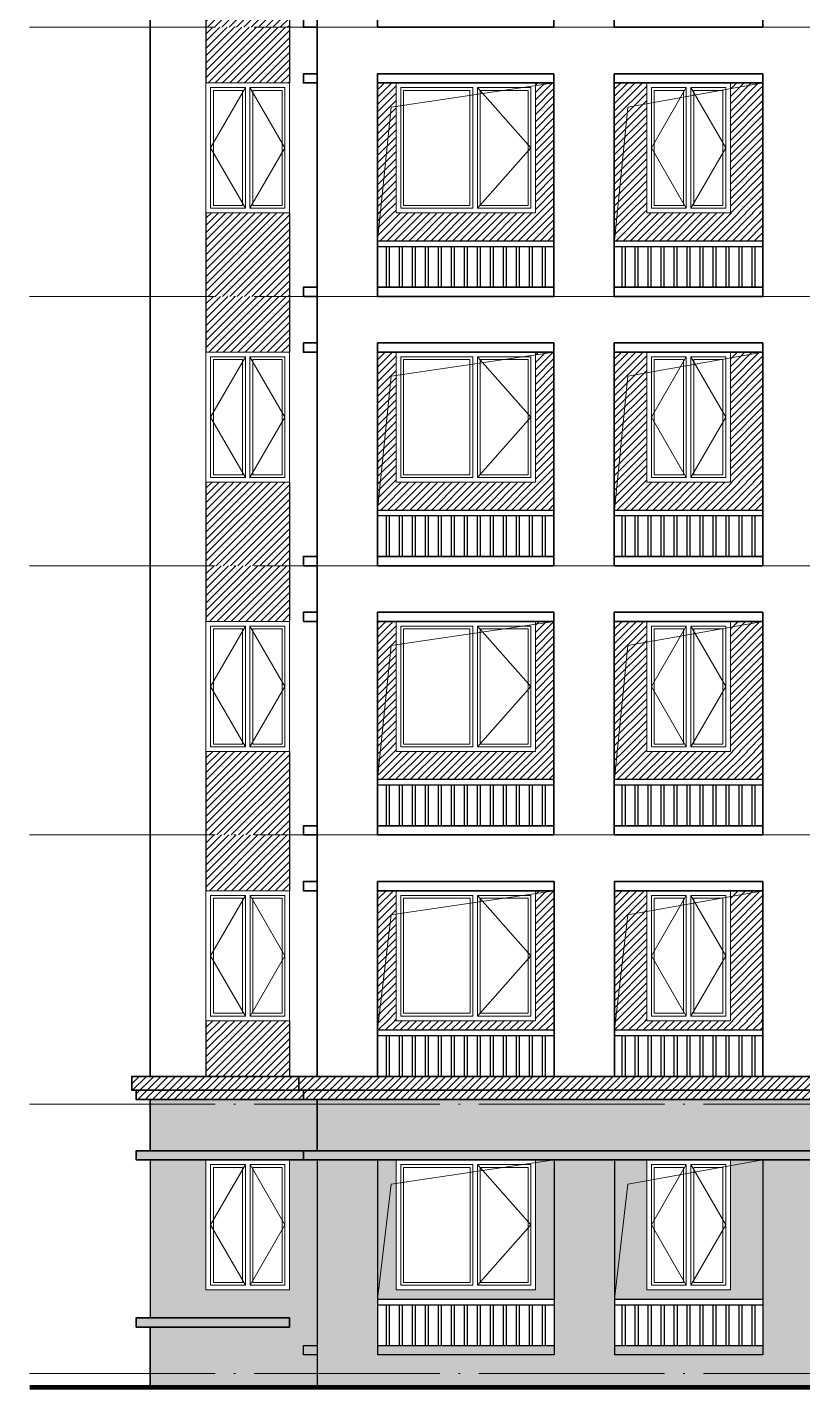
# Model space of a CAD drawing. Extents: x 27938 to 725830, y -209821 to 1628073.
# Drawn here: x 270692 to 279046, y 43165 to 57840 of the extents above; entities that cross this region are included whole.
import ezdxf

# ---------------------------------------------------------------- set-up
doc = ezdxf.new("R2010")
doc.units = 0
doc.header["$LTSCALE"] = 1000
doc.header["$MEASUREMENT"] = 0
doc.linetypes.add('DOTE', pattern=[2.42, 2, -0.2, 0.02, -0.2])
for name, color, linetype in [('3-剖面填充（细）', 250, 'Continuous'), ('5-平立面看线1', 45, 'Continuous'), ('Stair-栏杆', 142, 'Continuous'), ('看线', 251, 'Continuous')]:
    doc.layers.add(name, color=color, linetype=linetype)
for name, color, linetype, lineweight in [('DOTE', 19, 'DOTE', 9), ('WINDOW', 144, 'Continuous', 15), ('立面-中轮廓线', 213, 'Continuous', 35), ('立面-普通轮廓', 7, 'Continuous', 18), ('立面-洞口示意', 152, 'Continuous', 13), ('立面-窗开启线', 250, 'Continuous', 13)]:
    doc.layers.add(name, color=color, linetype=linetype, lineweight=lineweight)
pattern_1 = [(45, (-276178.246, 5800), (-39.2886205, 39.2886205), [])]
pattern_2 = [(45, (-276228.246, 5800), (-39.2886205, 39.2886205), [])]
pattern_3 = [(45, (-240617.81, 13864.28), (-39.2886205, 39.2886205), [])]
pattern_4 = [(45, (-240667.81, 13864.28), (-39.2886205, 39.2886205), [])]

# ---------------------------------------------------------------- blocks, each defined once
blk = doc.blocks.new('HFHCDSFFDGD')
at = {"layer": '3-剖面填充（细）'}
h = blk.add_hatch(dxfattribs=at)
h.set_pattern_fill('ANSI31', color=256, scale=35)
h.set_pattern_definition([(45, (-283729.73, 7223), (-39.2886205, 39.2886205), [])])
h.paths.add_polyline_path([(237957, 41076), (237056, 41076), (237056, 40476), (237956, 40476)])
h = blk.add_hatch(dxfattribs=at)
h.set_pattern_fill('ANSI31', color=256, scale=35)
h.set_pattern_definition(pattern_1)
h.paths.add_polyline_path([(238906, 39076), (239106, 39076), (239106, 40476), (238906, 40476)])
h = blk.add_hatch(dxfattribs=at)
h.set_pattern_fill('ANSI31', color=256, scale=35)
h.set_pattern_definition(pattern_1)
h.paths.add_polyline_path([(240606, 39076), (240806, 39076), (240806, 40476), (240606, 40476)])
h = blk.add_hatch(dxfattribs=at)
h.set_pattern_fill('ANSI31', color=256, scale=35)
h.set_pattern_definition(pattern_2)
h.paths.add_polyline_path([(241456, 39076), (241806, 39076), (241806, 40476), (241456, 40476)])
h = blk.add_hatch(dxfattribs=at)
h.set_pattern_fill('ANSI31', color=256, scale=35)
h.set_pattern_definition([(45, (-274978.28, 5800), (-39.2886205, 39.2886205), [])])
h.paths.add_polyline_path([(242706, 39076), (243056, 39076), (243056, 40476), (242706, 40476)])
h = blk.add_hatch(dxfattribs=at)
h.set_pattern_fill('ANSI31', color=256, scale=35)
h.set_pattern_definition([(45, (-283729.73, 4923), (-39.2886205, 39.2886205), [])])
h.paths.add_polyline_path([(237056, 38176), (237956, 38176), (237957, 39076), (237057, 39076)])
h = blk.add_hatch(dxfattribs=at)
h.set_pattern_fill('ANSI31', color=256, scale=35)
h.set_pattern_definition(pattern_1)
h.paths.add_polyline_path([(238906, 38776), (240806, 38776), (240806, 39076), (238906, 39076)])
h = blk.add_hatch(dxfattribs=at)
h.set_pattern_fill('ANSI31', color=256, scale=35)
h.set_pattern_definition(pattern_2)
h.paths.add_polyline_path([(241456, 38776), (243056, 38776), (243056, 39076), (241456, 39076)])
for p, q in [((237056, 41076), (237056, 40476)), ((237956, 41076), (237956, 40476)), ((237056, 39076), (237056, 38176)), ((237956, 39076), (237956, 38176))]:
    blk.add_line(p, q, dxfattribs=at)
blk = doc.blocks.new('A$C318717E3')
at = {"layer": 'WINDOW'}
for points in [[(50, 1350), (425, 1350), (425, 50), (50, 50)], [(850, 1350), (475, 1350), (475, 50), (850, 50)]]:
    blk.add_lwpolyline(points, close=True, dxfattribs=at)
at = {"layer": 'WINDOW', "color": 250}
for points in [[(80, 1320), (395, 1320), (395, 80), (80, 80)], [(820, 1320), (505, 1320), (505, 80), (820, 80)]]:
    blk.add_lwpolyline(points, close=True, dxfattribs=at)
at = {"layer": '立面-普通轮廓'}
blk.add_lwpolyline([(0, 1400), (900, 1400), (900, 0), (0, 0)], close=True, dxfattribs=at)
at = {"layer": '立面-窗开启线', "color": 251, "ltscale": 0.5, "true_color": 0x636466}
for points in [[(425, 1350), (50, 700), (425, 50)], [(475, 1350), (850, 700), (475, 50)]]:
    blk.add_lwpolyline(points, dxfattribs=at)
blk = doc.blocks.new('A$C4731409C')
at = {"layer": 'WINDOW'}
for points in [[(-1450, 1350), (-675, 1350), (-675, 50), (-1450, 50)], [(-50, 1350), (-625, 1350), (-625, 50), (-50, 50)]]:
    blk.add_lwpolyline(points, close=True, dxfattribs=at)
at = {"layer": 'WINDOW', "color": 250}
for points in [[(-1420, 1320), (-705, 1320), (-705, 80), (-1420, 80)], [(-80, 1320), (-595, 1320), (-595, 80), (-80, 80)]]:
    blk.add_lwpolyline(points, close=True, dxfattribs=at)
at = {"layer": '立面-普通轮廓'}
blk.add_lwpolyline([(-1500, 1400), (0, 1400), (0, 0), (-1500, 0)], close=True, dxfattribs=at)
at = {"layer": '立面-窗开启线', "color": 251, "ltscale": 0.5, "true_color": 0x636466}
blk.add_lwpolyline([(-625, 1350), (-50, 700), (-625, 50)], dxfattribs=at)
blk = doc.blocks.new('HFGHFHFHF')
at = {"layer": 'Stair-栏杆'}
for p, q in [((238906, 38776), (240806, 38776)), ((241456, 38776), (243056, 38776)), ((238906, 38716), (240806, 38716)), ((241456, 38716), (243056, 38716))]:
    blk.add_line(p, q, dxfattribs=at)
for points in [[(239001, 38276), (239001, 38716)], [(239031, 38716), (239031, 38276)], [(239141, 38276), (239141, 38716)], [(239171, 38716), (239171, 38276)], [(239281, 38276), (239281, 38716)], [(239311, 38716), (239311, 38276)], [(239421, 38276), (239421, 38716)], [(239451, 38716), (239451, 38276)], [(239561, 38276), (239561, 38716)], [(239591, 38716), (239591, 38276)], [(239701, 38276), (239701, 38716)], [(239731, 38716), (239731, 38276)], [(239841, 38276), (239841, 38716)], [(239871, 38716), (239871, 38276)], [(239981, 38276), (239981, 38716)], [(240011, 38716), (240011, 38276)], [(240121, 38276), (240121, 38716)], [(240151, 38716), (240151, 38276)], [(240261, 38276), (240261, 38716)], [(240291, 38716), (240291, 38276)], [(240401, 38276), (240401, 38716)], [(240431, 38716), (240431, 38276)], [(240541, 38276), (240541, 38716)], [(240571, 38716), (240571, 38276)], [(240681, 38276), (240681, 38716)], [(240711, 38716), (240711, 38276)], [(241541, 38276), (241541, 38716)], [(241571, 38716), (241571, 38276)], [(241681, 38276), (241681, 38716)], [(241711, 38716), (241711, 38276)], [(241821, 38276), (241821, 38716)], [(241851, 38716), (241851, 38276)], [(241961, 38276), (241961, 38716)], [(241991, 38716), (241991, 38276)], [(242101, 38276), (242101, 38716)], [(242131, 38716), (242131, 38276)], [(242241, 38276), (242241, 38716)], [(242271, 38716), (242271, 38276)], [(242381, 38276), (242381, 38716)], [(242411, 38716), (242411, 38276)], [(242521, 38276), (242521, 38716)], [(242551, 38716), (242551, 38276)], [(242661, 38276), (242661, 38716)], [(242691, 38716), (242691, 38276)], [(242801, 38276), (242801, 38716)], [(242831, 38716), (242831, 38276)], [(242941, 38276), (242941, 38716)], [(242971, 38716), (242971, 38276)]]:
    blk.add_lwpolyline(points, dxfattribs=at)
at = {"layer": '立面-中轮廓线'}
for p, q in [((236456, 41076), (236456, 38176)), ((238256, 41076), (238256, 38176)), ((238906, 40576), (238906, 38176)), ((240806, 40576), (240806, 38176)), ((241456, 40576), (241456, 38176)), ((243056, 40576), (243056, 38176))]:
    blk.add_line(p, q, dxfattribs=at)
for points in [[(238256, 40476), (238106, 40476), (238106, 40576), (238256, 40576)], [(238906, 40576), (240806, 40576)], [(241456, 40576), (243056, 40576)], [(240806, 40476), (238906, 40476)], [(243056, 40476), (241456, 40476)], [(238256, 38176), (238106, 38176), (238106, 38276), (238256, 38276)], [(238906, 38276), (240806, 38276)], [(240806, 38176), (238906, 38176)], [(241456, 38276), (243056, 38276)], [(243056, 38176), (241456, 38176)]]:
    blk.add_lwpolyline(points, dxfattribs=at)
for name, p in [('A$C318717E3', (237056, 39076)), ('A$C4731409C', (240606, 39076)), ('A$C318717E3', (241806, 39076))]:
    blk.add_blockref(name, p)

msp = doc.modelspace()

# ---------------------------------------------------------------- hatches: boundary and pattern name
at = {"layer": '3-剖面填充（细）'}
h = msp.add_hatch(dxfattribs=at)
h.set_pattern_fill('ANSI31', color=256, scale=35)
h.set_pattern_definition([(45, (-248169.29, 15287.28), (-39.2886205, 39.2886205), [])])
h.paths.add_polyline_path([(273517, 49140.3), (272616.8, 49140.3), (272616.3, 48540.3), (273516.4, 48540.3)])
h = msp.add_hatch(dxfattribs=at)
h.set_pattern_fill('ANSI31', color=256, scale=35)
h.set_pattern_definition(pattern_3)
h.paths.add_polyline_path([(274466.6, 47140.3), (274666.6, 47140.3), (274666.6, 48540.3), (274466.6, 48540.3)])
h = msp.add_hatch(dxfattribs=at)
h.set_pattern_fill('ANSI31', color=256, scale=35)
h.set_pattern_definition(pattern_3)
h.paths.add_polyline_path([(276166.6, 47140.3), (276366.6, 47140.3), (276366.6, 48540.3), (276166.6, 48540.3)])
h = msp.add_hatch(dxfattribs=at)
h.set_pattern_fill('ANSI31', color=256, scale=35)
h.set_pattern_definition(pattern_4)
h.paths.add_polyline_path([(277016.6, 47140.3), (277366.6, 47140.3), (277366.6, 48540.3), (277016.6, 48540.3)])
h = msp.add_hatch(dxfattribs=at)
h.set_pattern_fill('ANSI31', color=256, scale=35)
h.set_pattern_definition([(45, (-239417.84, 13864.28), (-39.2886205, 39.2886205), [])])
h.paths.add_polyline_path([(278266.6, 47140.3), (278616.5, 47140.3), (278616.5, 48540.3), (278266.6, 48540.3)])
h = msp.add_hatch(dxfattribs=at)
h.set_pattern_fill('ANSI31', color=256, scale=35)
h.set_pattern_definition([(45, (-248169.29, 12987.28), (-39.2886205, 39.2886205), [])])
h.paths.add_polyline_path([(272616.6, 46540.3), (273516.6, 46540.3), (273517.1, 47140.3), (272617.1, 47140.3)])
h = msp.add_hatch(dxfattribs=at)
h.set_pattern_fill('ANSI31', color=256, scale=35)
h.set_pattern_definition(pattern_3)
h.paths.add_polyline_path([(274466.6, 47040.3), (276366.6, 47040.3), (276366.6, 47140.3), (274466.6, 47140.3)])
h = msp.add_hatch(dxfattribs=at)
h.set_pattern_fill('ANSI31', color=256, scale=35)
h.set_pattern_definition(pattern_4)
h.paths.add_polyline_path([(277016.6, 47040.3), (278616.6, 47040.3), (278616.6, 47140.3), (277016.6, 47140.3)])
h = msp.add_hatch(dxfattribs=at)
h.set_pattern_fill('ANSI31', color=256, scale=35)
h.set_pattern_definition([(45, (-149299.965, 1964.28), (-39.2886205, 39.2886205), [])])
h.paths.add_polyline_path([(271816.6, 46390.3), (271866.6, 46390.3), (271866.6, 46290.3), (283516.6, 46290.3), (283516.6, 46540.3), (271816.6, 46540.3)])
h = msp.add_hatch(dxfattribs=at)
h.set_pattern_fill('混凝土', color=251, scale=40)
h.set_pattern_definition([(50, (35560.44, 33804.64), (286.90407, -25.10085), [30, -330]), (355, (35560.44, 33804.64), (-55.50053, 300.87685), [24, -264]), (100.4514, (35584.35, 33802.55), (231.40375, 275.77582), [25.49608, -280.45684]), (46.1842, (35560.44, 33884.64), (426.8964, -66.2076), [45, -495]), (96.6356, (35596, 33879.1), (373.8651, 389.64715), [38.2441, -420.6852]), (351.1842, (35560.44, 33884.64), (373.8648, 389.64744), [36, -396]), (21, (35600.44, 33864.64), (238.76282, -161.04756), [30, -330]), (326, (35600.44, 33864.64), (97.32613, 290.06002), [24, -264]), (71.4514, (35620.34, 33851.22), (336.08905, 129.0122), [25.49608, -280.45684]), (37.5, (35560.44, 33804.64), (4.863942, 133.15754), [0, -260.8, 0, -268, 0, -265]), (7.5, (35560.44, 33804.64), (105.227815, 157.764685), [0, -152.8, 0, -254.8, 0, -101]), (327.5, (35471.24, 33804.64), (213.528974, -9.02195), [0, -100, 0, -312, 0, -414]), (317.5, (35431.24, 33804.64), (233.27447, 40.04199), [0, -130, 0, -207.2, 0, -294])])
h.paths.add_polyline_path([(309666.5, 45640.3), (310566.5, 45640.3), (310566.5, 44240.3), (309666.5, 44240.3)], flags=16)
h.paths.add_polyline_path([(306616.7, 44740.3), (308816.7, 44740.3), (308816.5, 43640.3), (306616.5, 43640.3)], flags=16)
h.paths.add_polyline_path([(306816.5, 45640.3), (308616.5, 45640.3), (308616.7, 44740.3), (306816.7, 44740.3)], flags=16)
h.paths.add_polyline_path([(304416.5, 44140.3), (306016.5, 44140.3), (306016.5, 43640.3), (304416.5, 43640.3)], flags=16)
h.paths.add_polyline_path([(304766.5, 45640.3), (305666.5, 45640.3), (305666.5, 44240.3), (304766.5, 44240.3)], flags=16)
h.paths.add_polyline_path([(301866.6, 44140.3), (303766.6, 44140.3), (303766.6, 43640.3), (301866.6, 43640.3)], flags=16)
h.paths.add_polyline_path([(302066.6, 45640.3), (303566.6, 45640.3), (303566.6, 44240.3), (302066.6, 44240.3)], flags=16)
h.paths.add_polyline_path([(300016.6, 45640.3), (300916.6, 45640.3), (300916.6, 44240.3), (300016.6, 44240.3)], flags=16)
h.paths.add_polyline_path([(316766.5, 45640.3), (315866.5, 45640.3), (315866.5, 44240.3), (316766.5, 44240.3)], flags=16)
h.paths.add_polyline_path([(319816.7, 44740.3), (317616.7, 44740.3), (317616.5, 43640.3), (319816.5, 43640.3)], flags=16)
h.paths.add_polyline_path([(319616.5, 45640.3), (317816.5, 45640.3), (317816.7, 44740.3), (319616.7, 44740.3)], flags=16)
h.paths.add_polyline_path([(322016.5, 44140.3), (320416.5, 44140.3), (320416.5, 43640.3), (322016.5, 43640.3)], flags=16)
h.paths.add_polyline_path([(321666.5, 45640.3), (320766.5, 45640.3), (320766.5, 44240.3), (321666.5, 44240.3)], flags=16)
h.paths.add_polyline_path([(324566.5, 44140.3), (322666.5, 44140.3), (322666.5, 43640.3), (324566.5, 43640.3)], flags=16)
h.paths.add_polyline_path([(324366.5, 45640.3), (322866.5, 45640.3), (322866.5, 44240.3), (324366.5, 44240.3)], flags=16)
h.paths.add_polyline_path([(326416.4, 45640.3), (325516.4, 45640.3), (325516.4, 44240.3), (326416.4, 44240.3)], flags=16)
h.paths.add_polyline_path([(327016.5, 46290.3), (327016.5, 45740.3), (327166.5, 45740.3), (327166.5, 45640.3), (327016.5, 45640.3), (327016.5, 43940.3), (327166.5, 43940.3), (327166.5, 43840.3), (327016.5, 43840.3), (327016.5, 43190.3), (315516.5, 43190.3), (315516.5, 46290.3)])
h.paths.add_polyline_path([(289366.6, 45640.3), (288466.6, 45640.3), (288466.6, 44240.3), (289366.6, 44240.3)], flags=16)
h.paths.add_polyline_path([(292416.6, 44740.3), (290216.6, 44740.3), (290216.6, 43640.3), (292416.6, 43640.3)], flags=16)
h.paths.add_polyline_path([(292216.6, 45640.3), (290416.6, 45640.3), (290416.6, 44740.3), (292216.6, 44740.3)], flags=16)
h.paths.add_polyline_path([(294616.5, 44140.3), (293016.6, 44140.3), (293016.6, 43640.3), (294616.5, 43640.3)], flags=16)
h.paths.add_polyline_path([(294266.6, 45640.3), (293366.6, 45640.3), (293366.6, 44240.3), (294266.6, 44240.3)], flags=16)
h.paths.add_polyline_path([(297166.5, 44140.3), (295266.5, 44140.3), (295266.5, 43640.3), (297166.5, 43640.3)], flags=16)
h.paths.add_polyline_path([(296966.5, 45640.3), (295466.5, 45640.3), (295466.5, 44240.3), (296966.5, 44240.3)], flags=16)
h.paths.add_polyline_path([(299016.4, 45640.3), (298116.4, 45640.3), (298116.4, 44240.3), (299016.4, 44240.3)], flags=16)
h.paths.add_polyline_path([(282266.6, 45640.3), (283166.6, 45640.3), (283166.6, 44240.3), (282266.6, 44240.3)], flags=16)
h.paths.add_polyline_path([(279216.6, 44740.3), (281416.6, 44740.3), (281416.6, 43640.3), (279216.6, 43640.3)], flags=16)
h.paths.add_polyline_path([(279416.6, 45640.3), (281216.6, 45640.3), (281216.6, 44740.3), (279416.6, 44740.3)], flags=16)
h.paths.add_polyline_path([(277016.6, 44140.3), (278616.6, 44140.3), (278616.6, 43640.3), (277016.6, 43640.3)], flags=16)
h.paths.add_polyline_path([(277366.6, 45640.3), (278266.6, 45640.3), (278266.6, 44240.3), (277366.6, 44240.3)], flags=16)
h.paths.add_polyline_path([(274466.6, 44140.3), (276366.6, 44140.3), (276366.6, 43640.3), (274466.6, 43640.3)], flags=16)
h.paths.add_polyline_path([(274666.6, 45640.3), (276166.6, 45640.3), (276166.6, 44240.3), (274666.6, 44240.3)], flags=16)
h.paths.add_polyline_path([(272616.7, 45640.3), (273516.7, 45640.3), (273516.7, 44240.3), (272616.7, 44240.3)], flags=16)
h.paths.add_polyline_path([(288116.6, 46290.3), (310916.7, 46290.3), (310916.7, 43190.3), (288116.6, 43190.3)])
h.paths.add_polyline_path([(272016.6, 46290.3), (272016.6, 45740.3), (271866.6, 45740.3), (271866.6, 45640.3), (272016.6, 45640.3), (272016.6, 43940.3), (271866.6, 43940.3), (271866.6, 43840.3), (272016.6, 43840.3), (272016.6, 43190.3), (283516.6, 43190.3), (283516.6, 46290.3)])

# ---------------------------------------------------------------- linework, layer by layer
for p, q in [((272616.7, 49140.3), (272616.7, 48540.3)), ((273516.7, 49140.3), (273516.7, 48540.3)), ((272616.7, 47140.3), (272616.7, 46540.3)), ((273516.7, 47140.3), (273516.7, 46540.3))]:
    msp.add_line(p, q, dxfattribs=at)
at = {"layer": '5-平立面看线1', "color": 1, "ltscale": 0.8, "const_width": 50}
msp.add_lwpolyline([(328516.6, 43190.3), (270716.6, 43190.3)], dxfattribs=at)
at = {"layer": 'DOTE', "linetype": 'DOTE'}
for p, q in [((270716.6, 57840.3), (328516.6, 57840.3)), ((270716.6, 54940.3), (328516.6, 54940.3)), ((270716.6, 52040.3), (328516.6, 52040.3)), ((270716.6, 49140.3), (328516.6, 49140.3)), ((270716.6, 46240.3), (328516.6, 46240.3)), ((270716.6, 43340.3), (328516.6, 43340.3))]:
    msp.add_line(p, q, dxfattribs=at)
at = {"layer": 'Stair-栏杆'}
for p, q in [((274466.6, 47040.3), (276366.6, 47040.3)), ((274466.6, 46980.3), (276366.6, 46980.3)), ((277016.6, 47040.3), (278616.6, 47040.3)), ((277016.6, 46980.3), (278616.6, 46980.3)), ((274466.6, 44140.3), (276366.6, 44140.3)), ((274466.6, 44080.3), (276366.6, 44080.3)), ((277016.6, 44140.3), (278616.6, 44140.3)), ((277016.6, 44080.3), (278616.6, 44080.3))]:
    msp.add_line(p, q, dxfattribs=at)
for points in [[(274561.6, 46540.3), (274561.6, 46980.3)], [(274591.6, 46980.3), (274591.6, 46540.3)], [(274701.6, 46540.3), (274701.6, 46980.3)], [(274731.6, 46980.3), (274731.6, 46540.3)], [(274841.6, 46540.3), (274841.6, 46980.3)], [(274871.6, 46980.3), (274871.6, 46540.3)], [(274981.6, 46540.3), (274981.6, 46980.3)], [(275011.6, 46980.3), (275011.6, 46540.3)], [(275121.6, 46540.3), (275121.6, 46980.3)], [(275151.6, 46980.3), (275151.6, 46540.3)], [(275261.6, 46540.3), (275261.6, 46980.3)], [(275291.6, 46980.3), (275291.6, 46540.3)], [(275401.6, 46540.3), (275401.6, 46980.3)], [(275431.6, 46980.3), (275431.6, 46540.3)], [(275541.6, 46540.3), (275541.6, 46980.3)], [(275571.6, 46980.3), (275571.6, 46540.3)], [(275681.6, 46540.3), (275681.6, 46980.3)], [(275711.6, 46980.3), (275711.6, 46540.3)], [(275821.6, 46540.3), (275821.6, 46980.3)], [(275851.6, 46980.3), (275851.6, 46540.3)], [(275961.6, 46540.3), (275961.6, 46980.3)], [(275991.6, 46980.3), (275991.6, 46540.3)], [(276101.6, 46540.3), (276101.6, 46980.3)], [(276131.6, 46980.3), (276131.6, 46540.3)], [(276241.6, 46540.3), (276241.6, 46980.3)], [(276271.6, 46980.3), (276271.6, 46540.3)], [(277101.6, 46540.3), (277101.6, 46980.3)], [(277131.6, 46980.3), (277131.6, 46540.3)], [(277241.6, 46540.3), (277241.6, 46980.3)], [(277271.6, 46980.3), (277271.6, 46540.3)], [(277381.6, 46540.3), (277381.6, 46980.3)], [(277411.6, 46980.3), (277411.6, 46540.3)], [(277521.6, 46540.3), (277521.6, 46980.3)], [(277551.6, 46980.3), (277551.6, 46540.3)], [(277661.6, 46540.3), (277661.6, 46980.3)], [(277691.6, 46980.3), (277691.6, 46540.3)], [(277801.6, 46540.3), (277801.6, 46980.3)], [(277831.6, 46980.3), (277831.6, 46540.3)], [(277941.6, 46540.3), (277941.6, 46980.3)], [(277971.6, 46980.3), (277971.6, 46540.3)], [(278081.6, 46540.3), (278081.6, 46980.3)], [(278111.6, 46980.3), (278111.6, 46540.3)], [(278221.6, 46540.3), (278221.6, 46980.3)], [(278251.6, 46980.3), (278251.6, 46540.3)], [(278361.6, 46540.3), (278361.6, 46980.3)], [(278391.6, 46980.3), (278391.6, 46540.3)], [(278501.6, 46540.3), (278501.6, 46980.3)], [(278531.6, 46980.3), (278531.6, 46540.3)], [(274561.6, 43640.3), (274561.6, 44080.3)], [(274591.6, 44080.3), (274591.6, 43640.3)], [(274701.6, 43640.3), (274701.6, 44080.3)], [(274731.6, 44080.3), (274731.6, 43640.3)], [(274841.6, 43640.3), (274841.6, 44080.3)], [(274871.6, 44080.3), (274871.6, 43640.3)], [(274981.6, 43640.3), (274981.6, 44080.3)], [(275011.6, 44080.3), (275011.6, 43640.3)], [(275121.6, 43640.3), (275121.6, 44080.3)], [(275151.6, 44080.3), (275151.6, 43640.3)], [(275261.6, 43640.3), (275261.6, 44080.3)], [(275291.6, 44080.3), (275291.6, 43640.3)], [(275401.6, 43640.3), (275401.6, 44080.3)], [(275431.6, 44080.3), (275431.6, 43640.3)], [(275541.6, 43640.3), (275541.6, 44080.3)], [(275571.6, 44080.3), (275571.6, 43640.3)], [(275681.6, 43640.3), (275681.6, 44080.3)], [(275711.6, 44080.3), (275711.6, 43640.3)], [(275821.6, 43640.3), (275821.6, 44080.3)], [(275851.6, 44080.3), (275851.6, 43640.3)], [(275961.6, 43640.3), (275961.6, 44080.3)], [(275991.6, 44080.3), (275991.6, 43640.3)], [(276101.6, 43640.3), (276101.6, 44080.3)], [(276131.6, 44080.3), (276131.6, 43640.3)], [(276241.6, 43640.3), (276241.6, 44080.3)], [(276271.6, 44080.3), (276271.6, 43640.3)], [(277101.6, 43640.3), (277101.6, 44080.3)], [(277131.6, 44080.3), (277131.6, 43640.3)], [(277241.6, 43640.3), (277241.6, 44080.3)], [(277271.6, 44080.3), (277271.6, 43640.3)], [(277381.6, 43640.3), (277381.6, 44080.3)], [(277411.6, 44080.3), (277411.6, 43640.3)], [(277521.6, 43640.3), (277521.6, 44080.3)], [(277551.6, 44080.3), (277551.6, 43640.3)], [(277661.6, 43640.3), (277661.6, 44080.3)], [(277691.6, 44080.3), (277691.6, 43640.3)], [(277801.6, 43640.3), (277801.6, 44080.3)], [(277831.6, 44080.3), (277831.6, 43640.3)], [(277941.6, 43640.3), (277941.6, 44080.3)], [(277971.6, 44080.3), (277971.6, 43640.3)], [(278081.6, 43640.3), (278081.6, 44080.3)], [(278111.6, 44080.3), (278111.6, 43640.3)], [(278221.6, 43640.3), (278221.6, 44080.3)], [(278251.6, 44080.3), (278251.6, 43640.3)], [(278361.6, 43640.3), (278361.6, 44080.3)], [(278391.6, 44080.3), (278391.6, 43640.3)], [(278501.6, 43640.3), (278501.6, 44080.3)], [(278531.6, 44080.3), (278531.6, 43640.3)]]:
    msp.add_lwpolyline(points, dxfattribs=at)
at = {"layer": '看线', "color": 30}
for p, q in [((272016.6, 45640.3), (272016.6, 43940.3)), ((273816.6, 45640.3), (273816.6, 43190.3)), ((274466.6, 45640.3), (274466.6, 43540.3)), ((276366.6, 45640.3), (276366.6, 43540.3)), ((277016.6, 45640.3), (277016.6, 43540.3)), ((278616.6, 45640.3), (278616.6, 43540.3))]:
    msp.add_line(p, q, dxfattribs=at)
for points in [[(273816.6, 43540.3), (273666.6, 43540.3), (273666.6, 43640.3), (273816.6, 43640.3)], [(274466.6, 43640.3), (276366.6, 43640.3)], [(277016.6, 43640.3), (278616.6, 43640.3)], [(276366.6, 43540.3), (274466.6, 43540.3)], [(278616.6, 43540.3), (277016.6, 43540.3)]]:
    msp.add_lwpolyline(points, dxfattribs=at)
at = {"layer": '立面-中轮廓线'}
for p, q in [((272016.6, 49140.3), (272016.6, 46540.3)), ((273816.6, 49140.3), (273816.6, 46540.3)), ((274466.6, 48640.3), (274466.6, 46540.3)), ((276366.6, 48640.3), (276366.6, 46540.3)), ((277016.6, 48640.3), (277016.6, 46540.3)), ((278616.6, 48640.3), (278616.6, 46540.3))]:
    msp.add_line(p, q, dxfattribs=at)
at = {"layer": '立面-中轮廓线', "color": 2}
for p, q in [((271816.6, 46540.3), (283516.6, 46540.3)), ((271816.6, 46390.3), (283516.6, 46390.3)), ((272016.6, 46290.3), (283516.6, 46290.3)), ((272016.6, 45740.3), (283516.6, 45740.3)), ((272016.6, 45640.3), (283516.6, 45640.3)), ((272016.6, 43840.3), (272016.6, 43190.3))]:
    msp.add_line(p, q, dxfattribs=at)
at = {"layer": '立面-中轮廓线'}
for points in [[(273816.6, 48540.3), (273666.6, 48540.3), (273666.6, 48640.3), (273816.6, 48640.3)], [(274466.6, 48640.3), (276366.6, 48640.3)], [(277016.6, 48640.3), (278616.6, 48640.3)], [(276366.6, 48540.3), (274466.6, 48540.3)], [(278616.6, 48540.3), (277016.6, 48540.3)]]:
    msp.add_lwpolyline(points, dxfattribs=at)
at = {"layer": '立面-中轮廓线', "color": 2}
for points in [[(272016.6, 46540.3), (271816.6, 46540.3), (271816.6, 46390.3), (271866.6, 46390.3), (271866.6, 46290.3), (272016.6, 46290.3), (272016.6, 45740.3), (271866.6, 45740.3), (271866.6, 45640.3), (272016.6, 45640.3)], [(273816.6, 46540.3), (273616.6, 46540.3), (273616.6, 46390.3), (273666.6, 46390.3), (273666.6, 46290.3), (273816.6, 46290.3), (273816.6, 45740.3), (273666.6, 45740.3), (273666.6, 45640.3), (273816.6, 45640.3)]]:
    msp.add_lwpolyline(points, dxfattribs=at)
msp.add_lwpolyline([(273516.7, 43840.3), (273516.7, 43940.3), (271866.6, 43940.3), (271866.6, 43840.3)], close=True, dxfattribs=at)
at = {"layer": '立面-洞口示意'}
for points in [[(274466.6, 55540.3), (274611.4, 56981.2), (276366.6, 57240.3)], [(277016.6, 55540.3), (277161.4, 56981.2), (278616.6, 57240.3)], [(274466.6, 52640.3), (274611.4, 54081.2), (276366.6, 54340.3)], [(277016.6, 52640.3), (277161.4, 54081.2), (278616.6, 54340.3)], [(274466.6, 49740.3), (274611.4, 51181.2), (276366.6, 51440.3)], [(277016.6, 49740.3), (277161.4, 51181.2), (278616.6, 51440.3)], [(274466.6, 47040.3), (274611.4, 48281.2), (276366.6, 48540.3)], [(277016.6, 47040.3), (277161.4, 48281.2), (278616.6, 48540.3)], [(274466.6, 44140.3), (274611.4, 45381.2), (276366.6, 45640.3)], [(277016.6, 44140.3), (277161.4, 45381.2), (278616.6, 45640.3)]]:
    msp.add_lwpolyline(points, dxfattribs=at)

# ---------------------------------------------------------------- block references
for name, p in [('HFGHFHFHF', (35560.4, 19664.3)), ('HFHCDSFFDGD', (35560.4, 19664.3)), ('HFGHFHFHF', (35560.4, 16764.3)), ('HFHCDSFFDGD', (35560.4, 16764.3)), ('HFGHFHFHF', (35560.4, 13864.3)), ('HFHCDSFFDGD', (35560.4, 13864.3)), ('HFGHFHFHF', (35560.4, 10964.3)), ('HFHCDSFFDGD', (35560.4, 10964.3)), ('A$C318717E3', (272616.7, 47140.3)), ('A$C4731409C', (276166.6, 47140.3)), ('A$C318717E3', (277366.6, 47140.3)), ('A$C318717E3', (272616.7, 44240.3)), ('A$C4731409C', (276166.6, 44240.3)), ('A$C318717E3', (277366.6, 44240.3))]:
    msp.add_blockref(name, p)

doc.saveas('drawing.dxf')
